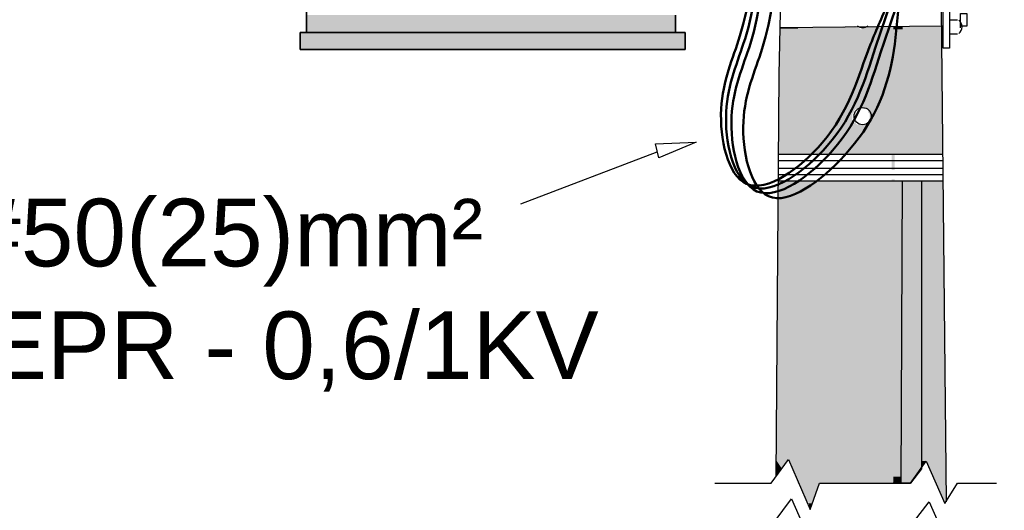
# Model space of a CAD drawing. Header units: millimetres. Extents: x 3949 to 6037, y -1956 to 1273.
# Drawn here: x 4926.33 to 4957.04, y -1501.79 to -1486.49 of the extents above; entities that cross this region are included whole.
import ezdxf

# ---------------------------------------------------------------- set-up
doc = ezdxf.new("R2010")
doc.units = ezdxf.units.MM
doc.layers.add('PADRÃO DE ENTRADA', color=7, linetype='Continuous', lineweight=0)
doc.styles.add('ARIAL', font='arial.ttf')

msp = doc.modelspace()

# ---------------------------------------------------------------- linework, layer by layer
at = {"layer": 'PADRÃO DE ENTRADA', "lineweight": 5}
for points in [[(4955.236, -1501.527), (4954.797, -1457.442), (4954.699, -1448.02), (4954.699, -1448.069)], [(4950.257, -1474.92), (4950.061, -1485.758), (4950.013, -1488.199)], [(4935.269, -1486.881), (4935.269, -1483.415), (4935.269, -1486.881)], [(4955.578, -1486.1), (4955.334, -1486.1), (4955.334, -1486.93), (4955.578, -1486.93)], [(4955.676, -1486.735), (4955.676, -1486.295), (4955.871, -1486.295), (4955.871, -1486.344), (4955.871, -1486.686), (4955.676, -1486.686)], [(4955.334, -1486.491), (4955.578, -1486.491)], [(4955.09, -1486.686), (4950.061, -1486.735), (4950.598, -1486.735)], [(4950.013, -1488.199), (4949.915, -1500.746)], [(4950.013, -1489.517), (4950.013, -1489.517)], [(4955.139, -1490.689), (4950.013, -1490.689)], [(4955.139, -1490.884), (4950.013, -1490.884)], [(4955.139, -1491.128), (4950.013, -1491.128)], [(4955.139, -1491.324), (4950.013, -1491.324)], [(4955.139, -1491.519), (4950.013, -1491.519)], [(4948.011, -1500.941), (4949.769, -1500.941), (4950.306, -1500.209), (4950.989, -1501.771), (4951.282, -1500.941), (4954.114, -1500.941), (4954.602, -1500.258), (4955.188, -1501.576), (4955.578, -1500.941), (4956.799, -1500.941)], [(4948.255, -1502.162), (4949.866, -1502.162), (4950.403, -1501.43), (4951.087, -1502.992), (4951.38, -1502.162), (4954.211, -1502.162), (4954.699, -1501.528), (4955.285, -1502.846), (4955.627, -1502.162), (4957.043, -1502.162)]]:
    msp.add_lwpolyline(points, dxfattribs=at)
for points in [[(4955.139, -1487.369), (4955.139, -1485.661), (4955.334, -1485.661), (4955.334, -1487.369)], [(4946.79, -1486.344), (4946.79, -1486.881)], [(4936.001, -1486.881), (4936.831, -1486.881), (4936.001, -1486.881), (4935.464, -1486.881), (4935.122, -1486.881), (4935.074, -1486.881), (4935.122, -1486.881), (4935.464, -1486.881)], [(4936.831, -1487.418), (4936.001, -1487.418), (4935.464, -1487.418), (4935.122, -1487.418), (4935.074, -1487.418), (4935.074, -1486.881), (4935.074, -1487.418), (4935.122, -1487.418), (4935.464, -1487.418), (4936.001, -1487.418)], [(4936.831, -1486.881), (4937.71, -1486.881)], [(4937.71, -1486.881), (4938.784, -1486.881)], [(4938.784, -1486.881), (4939.907, -1486.881)], [(4939.907, -1486.881), (4941.078, -1486.881)], [(4941.078, -1486.881), (4942.25, -1486.881)], [(4942.25, -1486.881), (4943.373, -1486.881)], [(4943.373, -1486.881), (4944.398, -1486.881)], [(4945.326, -1486.881), (4946.058, -1486.881), (4945.326, -1486.881), (4944.398, -1486.881)], [(4946.058, -1486.881), (4946.644, -1486.881)], [(4947.083, -1486.881), (4947.083, -1487.418), (4946.986, -1487.418), (4946.644, -1487.418), (4946.986, -1487.418), (4947.083, -1487.418), (4947.083, -1486.881), (4946.986, -1486.881), (4946.644, -1486.881), (4946.986, -1486.881)], [(4937.71, -1487.418), (4936.831, -1487.418)], [(4938.784, -1487.418), (4937.71, -1487.418)], [(4939.907, -1487.418), (4938.784, -1487.418)], [(4941.078, -1487.418), (4939.907, -1487.418)], [(4942.25, -1487.418), (4941.078, -1487.418)], [(4943.373, -1487.418), (4942.25, -1487.418)], [(4944.398, -1487.418), (4943.373, -1487.418)], [(4946.058, -1487.418), (4945.326, -1487.418), (4944.398, -1487.418), (4945.326, -1487.418)], [(4946.644, -1487.418), (4946.058, -1487.418)]]:
    msp.add_lwpolyline(points, close=True, dxfattribs=at)
at = {"layer": 'PADRÃO DE ENTRADA', "color": 150, "lineweight": 5, "true_color": 0x007eff}
msp.add_lwpolyline([(4946.164, -1490.36), (4947.433, -1490.311), (4946.261, -1490.799)], close=True, dxfattribs=at)
msp.add_lwpolyline([(4941.965, -1492.233), (4946.212, -1490.604)], dxfattribs=at)
at = {"layer": 'PADRÃO DE ENTRADA', "color": 7, "lineweight": 5}
msp.add_lwpolyline([(4954.455, -1491.519), (4954.455, -1500.502), (4954.114, -1500.941), (4953.821, -1500.941), (4953.869, -1491.519)], dxfattribs=at)
at = {"layer": 'PADRÃO DE ENTRADA', "lineweight": 0}
msp.add_lwpolyline([(4953.625, -1500.941), (4953.577, -1500.941)], dxfattribs=at)
at = {"layer": 'PADRÃO DE ENTRADA', "lineweight": 5}
msp.add_circle((4952.624, -1489.493), 0.268, dxfattribs=at)
for centre, start, end in [((4955.456, -1486.71), 308.8522, 51.1478), ((4952.624, -1486.466), 231.2105, 308.8559)]:
    msp.add_arc(centre, 0.269, start, end, dxfattribs=at)
at = {"layer": 'PADRÃO DE ENTRADA', "color": 5, "lineweight": 30}
msp.add_spline([(4947.715, -1471.705), (4947.896, -1470.455), (4949.149, -1469.462), (4949.863, -1471.535), (4949.321, -1476.218), (4949.22, -1480.639), (4948.796, -1486.99), (4948.21, -1489.266), (4948.998, -1491.604), (4951.362, -1490.331), (4952.871, -1487.25), (4953.472, -1485.863)], degree=3, dxfattribs=at)
at = {"layer": 'PADRÃO DE ENTRADA', "color": 16, "lineweight": 30}
msp.add_spline([(4947.872, -1471.794), (4948.053, -1470.545), (4949.306, -1469.552), (4950.02, -1471.624), (4949.478, -1476.308), (4949.377, -1480.729), (4948.954, -1487.08), (4948.367, -1489.356), (4949.155, -1491.694), (4951.519, -1490.421), (4953.028, -1487.34), (4953.526, -1485.874)], degree=3, dxfattribs=at)
at = {"layer": 'PADRÃO DE ENTRADA', "color": 251, "lineweight": 30}
msp.add_spline([(4948.04, -1471.942), (4948.221, -1470.693), (4949.474, -1469.7), (4950.188, -1471.772), (4949.646, -1476.456), (4949.545, -1480.876), (4949.121, -1487.228), (4948.535, -1489.504), (4949.323, -1491.841), (4951.687, -1490.569), (4953.196, -1487.488), (4953.694, -1486.021)], degree=3, dxfattribs=at)
at = {"layer": 'PADRÃO DE ENTRADA', "color": 1, "lineweight": 30}
msp.add_spline([(4948.407, -1472.097), (4948.588, -1470.848), (4949.841, -1469.855), (4950.555, -1471.927), (4950.013, -1476.611), (4949.912, -1481.031), (4949.488, -1487.383), (4948.902, -1489.659), (4949.69, -1491.996), (4952.054, -1490.724), (4953.563, -1487.643), (4953.75, -1486.013)], degree=3, dxfattribs=at)
at = {"layer": 'PADRÃO DE ENTRADA', "color": 9, "true_color": 0xc6c7c9, "transparency": 33554559}
for points in [[(4946.79, -1486.344), (4935.269, -1486.344), (4946.79, -1486.881)], [(4935.269, -1486.344), (4946.79, -1486.881), (4935.269, -1486.881)]]:
    msp.add_solid(points, dxfattribs=at)
at = {"layer": 'PADRÃO DE ENTRADA', "transparency": 33554559}
for points in [[(4947.083, -1486.881), (4935.074, -1486.881), (4947.083, -1487.418)], [(4935.074, -1486.881), (4947.083, -1487.418), (4935.074, -1487.418)], [(4950.696, -1486.735), (4952.405, -1486.735), (4950.061, -1486.735)], [(4952.454, -1486.735), (4952.454, -1486.735), (4950.061, -1486.735)], [(4952.454, -1486.735), (4950.061, -1486.735), (4952.405, -1486.735)], [(4952.502, -1486.735), (4952.502, -1486.735), (4950.061, -1486.735)], [(4952.502, -1486.735), (4950.061, -1486.735), (4952.454, -1486.735)], [(4953.577, -1486.686), (4952.747, -1486.686), (4952.747, -1486.686)], [(4952.747, -1486.686), (4953.577, -1486.686), (4953.577, -1486.686)], [(4953.577, -1486.686), (4953.577, -1486.686), (4952.747, -1486.686)], [(4953.625, -1486.686), (4953.528, -1486.686), (4953.625, -1487.809)], [(4953.528, -1486.686), (4953.625, -1487.809), (4953.528, -1487.809)], [(4953.869, -1486.686), (4953.577, -1486.686), (4953.577, -1486.686)], [(4953.577, -1486.686), (4953.869, -1486.686), (4953.869, -1486.686)], [(4953.869, -1486.686), (4953.869, -1486.686), (4953.577, -1486.686)], [(4953.577, -1486.686), (4953.869, -1486.686), (4953.869, -1486.686)], [(4953.869, -1486.686), (4953.869, -1486.686), (4953.577, -1486.686)], [(4955.09, -1486.686), (4954.455, -1486.686), (4954.455, -1486.686)], [(4953.625, -1488.15), (4953.528, -1488.15), (4953.625, -1489.469)], [(4953.528, -1488.15), (4953.625, -1489.469), (4953.528, -1489.469)], [(4953.625, -1489.81), (4953.528, -1489.81), (4953.625, -1491.177)], [(4953.528, -1489.81), (4953.625, -1491.177), (4953.528, -1491.177)], [(4953.625, -1491.47), (4953.528, -1491.47), (4953.625, -1492.837)], [(4953.528, -1491.47), (4953.625, -1492.837), (4953.528, -1492.837)], [(4953.625, -1493.13), (4953.577, -1493.13), (4953.625, -1494.497)], [(4953.577, -1493.13), (4953.625, -1494.497), (4953.577, -1494.497)], [(4953.625, -1494.839), (4953.577, -1494.839), (4953.625, -1496.157)], [(4953.577, -1494.839), (4953.625, -1496.157), (4953.577, -1496.157)], [(4953.625, -1496.499), (4953.577, -1496.499), (4953.625, -1497.817)], [(4953.577, -1496.499), (4953.625, -1497.817), (4953.577, -1497.817)], [(4953.625, -1498.159), (4953.577, -1498.159), (4953.625, -1499.477)], [(4953.577, -1498.159), (4953.625, -1499.477), (4953.577, -1499.477)], [(4953.625, -1499.818), (4953.577, -1499.818), (4953.625, -1500.941)], [(4953.577, -1499.818), (4953.625, -1500.941), (4953.577, -1500.941)], [(4954.455, -1500.502), (4954.455, -1500.502), (4954.455, -1500.258)], [(4955.188, -1501.527), (4955.236, -1501.527), (4955.188, -1501.576)]]:
    msp.add_solid(points, dxfattribs=at)
at = {"layer": 'PADRÃO DE ENTRADA', "color": 8}
for points in [[(4950.061, -1486.783), (4953.577, -1488.199), (4950.013, -1488.199)], [(4952.502, -1486.735), (4950.061, -1486.735), (4952.551, -1486.783)], [(4950.061, -1486.735), (4952.551, -1486.783), (4950.061, -1486.783)], [(4950.061, -1486.783), (4952.551, -1486.783), (4952.551, -1486.783)], [(4952.551, -1486.783), (4952.551, -1486.783), (4950.061, -1486.783)], [(4953.577, -1486.783), (4950.061, -1486.783), (4953.577, -1488.199)], [(4952.405, -1486.686), (4952.405, -1486.735), (4950.696, -1486.735)], [(4952.6, -1486.783), (4953.577, -1486.783), (4952.551, -1486.783)], [(4952.649, -1486.735), (4953.577, -1486.783), (4952.6, -1486.783)], [(4952.698, -1486.735), (4953.577, -1486.735), (4952.649, -1486.735)], [(4953.577, -1486.735), (4952.649, -1486.735), (4953.577, -1486.783)], [(4952.747, -1486.735), (4953.577, -1486.735), (4952.698, -1486.735)], [(4953.577, -1486.686), (4952.747, -1486.686), (4953.577, -1486.735)], [(4952.747, -1486.686), (4953.577, -1486.735), (4952.747, -1486.735)], [(4952.747, -1486.735), (4953.577, -1486.735), (4953.577, -1486.735)], [(4953.577, -1486.735), (4953.577, -1486.735), (4952.747, -1486.735)], [(4953.869, -1486.686), (4953.577, -1486.686), (4953.869, -1486.735)], [(4953.577, -1486.686), (4953.869, -1486.735), (4953.577, -1486.735)], [(4953.577, -1486.735), (4953.869, -1486.735), (4953.869, -1486.735)], [(4953.869, -1486.735), (4953.869, -1486.735), (4953.577, -1486.735)], [(4953.577, -1486.735), (4953.869, -1486.735), (4953.869, -1486.735)], [(4953.869, -1486.735), (4953.869, -1486.735), (4953.577, -1486.735)], [(4953.869, -1486.735), (4953.577, -1486.735), (4953.869, -1486.783)], [(4953.577, -1486.735), (4953.869, -1486.783), (4953.577, -1486.783)], [(4953.869, -1486.783), (4953.577, -1486.783), (4953.869, -1488.199)], [(4953.577, -1486.783), (4953.869, -1488.199), (4953.577, -1488.199)], [(4955.09, -1486.686), (4954.455, -1486.686), (4955.139, -1490.689)], [(4954.455, -1486.686), (4955.139, -1490.689), (4954.455, -1490.689)], [(4953.577, -1488.199), (4950.013, -1488.199), (4953.577, -1489.224)], [(4950.013, -1488.199), (4953.577, -1489.224), (4950.013, -1489.224)], [(4953.869, -1488.199), (4953.577, -1488.199), (4953.869, -1490.689)], [(4953.577, -1488.199), (4953.869, -1490.689), (4953.577, -1490.689)], [(4952.551, -1489.224), (4950.013, -1489.224), (4952.502, -1489.273)], [(4950.013, -1489.224), (4952.502, -1489.273), (4950.013, -1489.273)], [(4952.454, -1489.273), (4952.454, -1489.273), (4950.013, -1489.273)], [(4952.454, -1489.273), (4950.013, -1489.273), (4952.502, -1489.273)], [(4952.405, -1489.273), (4952.405, -1489.273), (4950.013, -1489.273)], [(4952.405, -1489.273), (4950.013, -1489.273), (4952.454, -1489.273)], [(4952.405, -1489.273), (4950.013, -1489.273), (4952.356, -1489.322)], [(4950.013, -1489.273), (4952.356, -1489.322), (4950.013, -1489.322)], [(4952.356, -1489.322), (4950.013, -1489.322), (4952.356, -1489.371)], [(4950.013, -1489.322), (4952.356, -1489.371), (4950.013, -1489.371)], [(4952.356, -1489.371), (4950.013, -1489.371), (4952.307, -1489.42)], [(4950.013, -1489.371), (4952.307, -1489.42), (4950.013, -1489.42)], [(4953.577, -1489.224), (4952.6, -1489.224), (4953.577, -1489.273)], [(4952.6, -1489.224), (4953.577, -1489.273), (4952.649, -1489.273)], [(4952.649, -1489.273), (4953.577, -1489.273), (4952.698, -1489.273)], [(4952.698, -1489.273), (4953.577, -1489.273), (4952.747, -1489.273)], [(4953.577, -1489.273), (4952.747, -1489.273), (4953.577, -1489.322)], [(4952.747, -1489.273), (4953.577, -1489.322), (4952.795, -1489.322)], [(4953.577, -1489.322), (4952.795, -1489.322), (4953.577, -1489.371)], [(4952.795, -1489.322), (4953.577, -1489.371), (4952.795, -1489.371)], [(4953.577, -1489.371), (4952.795, -1489.371), (4953.577, -1489.42)], [(4952.795, -1489.371), (4953.577, -1489.42), (4952.844, -1489.42)], [(4952.307, -1489.42), (4950.013, -1489.42), (4952.307, -1489.469)], [(4950.013, -1489.42), (4952.307, -1489.469), (4950.013, -1489.469)], [(4952.307, -1489.469), (4950.013, -1489.469), (4952.307, -1489.517)], [(4950.013, -1489.469), (4952.307, -1489.517), (4950.013, -1489.517)], [(4952.307, -1489.517), (4950.013, -1489.517), (4952.307, -1489.566)], [(4950.013, -1489.517), (4952.307, -1489.566), (4950.013, -1489.566)], [(4952.307, -1489.566), (4950.013, -1489.566), (4952.307, -1489.615)], [(4950.013, -1489.566), (4952.307, -1489.615), (4950.013, -1489.615)], [(4952.307, -1489.615), (4950.013, -1489.615), (4952.356, -1489.664)], [(4950.013, -1489.615), (4952.356, -1489.664), (4950.013, -1489.664)], [(4952.356, -1489.664), (4950.013, -1489.664), (4952.356, -1489.713)], [(4950.013, -1489.664), (4952.356, -1489.713), (4950.013, -1489.713)], [(4952.405, -1489.713), (4952.405, -1489.713), (4950.013, -1489.713)], [(4952.405, -1489.713), (4950.013, -1489.713), (4952.356, -1489.713)], [(4952.405, -1489.713), (4950.013, -1489.713), (4952.454, -1489.761)], [(4950.013, -1489.713), (4952.454, -1489.761), (4950.013, -1489.761)], [(4952.747, -1489.713), (4953.577, -1489.761), (4952.698, -1489.761)], [(4952.795, -1489.713), (4953.577, -1489.713), (4952.747, -1489.713)], [(4953.577, -1489.713), (4952.747, -1489.713), (4953.577, -1489.761)], [(4952.844, -1489.615), (4953.577, -1489.664), (4952.795, -1489.664)], [(4953.577, -1489.664), (4952.795, -1489.664), (4953.577, -1489.713)], [(4952.795, -1489.664), (4953.577, -1489.713), (4952.795, -1489.713)], [(4953.577, -1489.42), (4952.844, -1489.42), (4953.577, -1489.469)], [(4952.844, -1489.42), (4953.577, -1489.469), (4952.844, -1489.469)], [(4953.577, -1489.469), (4952.844, -1489.469), (4953.577, -1489.517)], [(4952.844, -1489.469), (4953.577, -1489.517), (4952.844, -1489.517)], [(4953.577, -1489.517), (4952.844, -1489.517), (4953.577, -1489.566)], [(4952.844, -1489.517), (4953.577, -1489.566), (4952.844, -1489.566)], [(4953.577, -1489.566), (4952.844, -1489.566), (4953.577, -1489.615)], [(4952.844, -1489.566), (4953.577, -1489.615), (4952.844, -1489.615)], [(4953.577, -1489.615), (4952.844, -1489.615), (4953.577, -1489.664)], [(4952.502, -1489.761), (4952.502, -1489.761), (4950.013, -1489.761)], [(4952.502, -1489.761), (4950.013, -1489.761), (4952.454, -1489.761)], [(4952.551, -1489.761), (4952.551, -1489.761), (4950.013, -1489.761)], [(4952.551, -1489.761), (4950.013, -1489.761), (4952.502, -1489.761)], [(4953.577, -1489.761), (4950.013, -1489.761), (4953.577, -1490.689)], [(4950.013, -1489.761), (4953.577, -1490.689), (4950.013, -1490.689)], [(4952.649, -1489.761), (4953.577, -1489.761), (4952.6, -1489.761)], [(4952.698, -1489.761), (4953.577, -1489.761), (4952.649, -1489.761)], [(4950.013, -1491.519), (4953.577, -1500.209), (4949.915, -1500.209)], [(4953.577, -1491.519), (4950.013, -1491.519), (4953.577, -1500.209)], [(4953.869, -1491.519), (4953.577, -1491.519), (4953.821, -1500.746)], [(4953.577, -1491.519), (4953.821, -1500.746), (4953.577, -1500.746)], [(4955.139, -1491.519), (4954.455, -1491.519), (4955.236, -1500.258)], [(4954.455, -1491.519), (4955.236, -1500.258), (4954.455, -1500.258)], [(4949.915, -1500.209), (4949.915, -1500.502), (4950.11, -1500.502)], [(4949.915, -1500.209), (4950.306, -1500.209), (4950.11, -1500.502)], [(4953.577, -1500.209), (4950.306, -1500.209), (4953.577, -1500.746)], [(4950.306, -1500.209), (4953.577, -1500.746), (4950.55, -1500.746)], [(4954.455, -1500.502), (4954.455, -1500.258), (4954.602, -1500.258)], [(4955.236, -1500.258), (4954.602, -1500.258), (4955.236, -1500.502)], [(4954.602, -1500.258), (4955.236, -1500.502), (4954.699, -1500.502)], [(4949.915, -1500.502), (4950.11, -1500.502), (4949.915, -1500.746)], [(4953.577, -1500.746), (4950.55, -1500.746), (4953.577, -1500.941)], [(4950.55, -1500.746), (4953.577, -1500.941), (4950.598, -1500.941)], [(4953.821, -1500.746), (4953.577, -1500.746), (4953.821, -1500.941)], [(4953.577, -1500.746), (4953.821, -1500.941), (4953.577, -1500.941)], [(4954.699, -1500.502), (4955.188, -1501.527), (4955.236, -1501.527)], [(4954.699, -1500.502), (4955.236, -1500.502), (4955.236, -1501.527)], [(4950.598, -1500.941), (4950.94, -1501.576), (4951.038, -1501.576)], [(4950.598, -1500.941), (4951.282, -1500.941), (4951.038, -1501.576)], [(4950.94, -1501.576), (4951.038, -1501.576), (4950.989, -1501.771)]]:
    msp.add_solid(points, dxfattribs=at)
at = {"layer": 'PADRÃO DE ENTRADA', "color": 251, "true_color": 0x626366, "transparency": 33554559}
for points in [[(4954.455, -1486.686), (4953.869, -1486.686), (4953.869, -1486.686)], [(4954.455, -1486.686), (4953.869, -1486.686), (4954.455, -1490.689)], [(4953.869, -1486.686), (4954.455, -1490.689), (4953.869, -1490.689)], [(4953.869, -1491.519), (4954.455, -1500.502), (4953.821, -1500.502)], [(4954.455, -1491.519), (4953.869, -1491.519), (4954.455, -1500.502)], [(4954.114, -1500.941), (4953.821, -1500.941), (4953.821, -1500.502)], [(4953.821, -1500.502), (4954.455, -1500.502), (4954.114, -1500.941)], [(4954.114, -1500.941), (4954.114, -1500.941), (4953.821, -1500.941)]]:
    msp.add_solid(points, dxfattribs=at)

# ---------------------------------------------------------------- texts
at = {"layer": 'PADRÃO DE ENTRADA', "color": 30, "char_height": 2.11077, "attachment_point": 1, "style": 'ARIAL'}
for s, insert, width in [('\\pxqc;Transformador \\P3-75KVA', (4917.022, -1482.689), 5.0219), ('3#50(25)mm²\\PHEPR - 0,6/1KV', (4923.085, -1492.071), 24.72892)]:
    msp.add_mtext(s, dxfattribs=dict(at, insert=insert, width=width))

doc.saveas('drawing.dxf')
